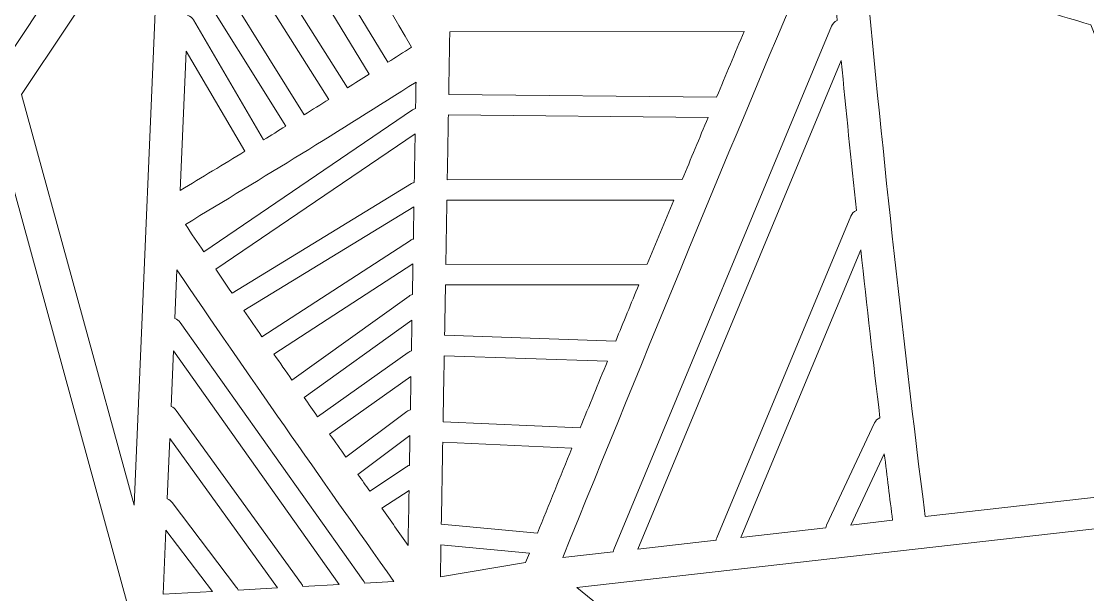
# Model space of a CAD drawing. Header units: centimetres. Extents: x -10.3 to 4.3, y -13.4 to 8.6.
# Drawn here: x -7.455 to -2.784, y -0.704 to 1.808 of the extents above; entities that cross this region are included whole.
import ezdxf

# ---------------------------------------------------------------- set-up
doc = ezdxf.new("R2010")
doc.units = ezdxf.units.CM
doc.header["$MEASUREMENT"] = 0
doc.layers.add('Plan 1', color=7, linetype='Continuous')

msp = doc.modelspace()

# ---------------------------------------------------------------- linework, layer by layer
at = {"layer": 'Plan 1', "color": 250, "lineweight": 20}
for points, knots in [([(-5.4971, -13.40751), (-5.48345, -13.4089), (-5.46966, -13.40959), (-5.45586, -13.40959), (-5.45586, -13.40959), (-5.21797, -13.40959), (-5.21797, -13.40959), (-5.20422, -13.40959), (-5.19047, -13.4089), (-5.17686, -13.40752), (-5.17686, -13.40752), (-5.17454, -13.40728), (-5.17454, -13.40728), (-5.17454, -13.40728), (-5.17222, -13.40752), (-5.17222, -13.40752), (-5.15861, -13.4089), (-5.14486, -13.40959), (-5.13111, -13.40959), (-5.13111, -13.40959), (-4.88364, -13.40959), (-4.88364, -13.40959), (-4.86986, -13.40959), (-4.8561, -13.4089), (-4.84247, -13.40751), (-4.84247, -13.40751), (-4.84014, -13.40728), (-4.84014, -13.40728), (-4.84014, -13.40728), (-4.83782, -13.40751), (-4.83782, -13.40751), (-4.82419, -13.4089), (-4.81043, -13.40959), (-4.79665, -13.40959), (-4.79665, -13.40959), (-4.54415, -13.40959), (-4.54415, -13.40959), (-4.53041, -13.40959), (-4.51668, -13.4089), (-4.50307, -13.40752), (-4.50307, -13.40752), (-4.50075, -13.40729), (-4.50075, -13.40729), (-4.50075, -13.40729), (-4.49844, -13.40752), (-4.49844, -13.40752), (-4.48483, -13.4089), (-4.4711, -13.40959), (-4.45736, -13.40959), (-4.45736, -13.40959), (4.02287, -13.40959), (4.02287, -13.40959), (4.18908, -13.40959), (4.31932, -13.3106), (4.31932, -13.19416), (4.31932, -13.19416), (4.31932, 8.3375), (4.31932, 8.3375), (4.31932, 8.45394), (4.18908, 8.55293), (4.02287, 8.55293), (4.02287, 8.55293), (-10.05259, 8.55293), (-10.05259, 8.55293), (-10.2188, 8.55293), (-10.34904, 8.45394), (-10.34904, 8.3375), (-10.34904, 8.3375), (-10.34904, -5.89474), (-10.34904, -5.89474), (-10.34904, -5.90825), (-10.34731, -5.92174), (-10.34383, -5.93503), (-10.34383, -5.93503), (-10.34327, -5.93714), (-10.34327, -5.93714), (-10.34327, -5.93714), (-10.34383, -5.93925), (-10.34383, -5.93925), (-10.34731, -5.95253), (-10.34904, -5.96603), (-10.34904, -5.97954), (-10.34904, -5.97954), (-10.34904, -6.10452), (-10.34904, -6.10452), (-10.34904, -6.11694), (-10.34758, -6.12935), (-10.34463, -6.1416), (-10.34463, -6.1416), (-10.34417, -6.14354), (-10.34417, -6.14354), (-10.34417, -6.14354), (-10.34463, -6.14548), (-10.34463, -6.14548), (-10.34758, -6.15773), (-10.34904, -6.17014), (-10.34904, -6.18256), (-10.34904, -6.18256), (-10.34904, -13.19416), (-10.34904, -13.19416), (-10.34904, -13.3106), (-10.2188, -13.40959), (-10.05259, -13.40959), (-10.05259, -13.40959), (-7.60772, -13.40959), (-7.60772, -13.40959), (-7.59525, -13.40959), (-7.5828, -13.40902), (-7.57044, -13.40789), (-7.57044, -13.40789), (-7.56833, -13.4077), (-7.56833, -13.4077), (-7.56833, -13.4077), (-7.56623, -13.40789), (-7.56623, -13.40789), (-7.55387, -13.40902), (-7.54141, -13.40959), (-7.52895, -13.40959), (-7.52895, -13.40959), (-6.8758, -13.40959), (-6.8758, -13.40959), (-6.8623, -13.40959), (-6.8488, -13.40893), (-6.83543, -13.40759), (-6.83543, -13.40759), (-6.83315, -13.40737), (-6.83315, -13.40737), (-6.83315, -13.40737), (-6.83088, -13.40759), (-6.83088, -13.40759), (-6.81751, -13.40893), (-6.80401, -13.40959), (-6.7905, -13.40959), (-6.7905, -13.40959), (-5.8596, -13.40959), (-5.8596, -13.40959), (-5.84594, -13.40959), (-5.8323, -13.40891), (-5.81878, -13.40755), (-5.81878, -13.40755), (-5.81648, -13.40732), (-5.81648, -13.40732), (-5.81648, -13.40732), (-5.81418, -13.40755), (-5.81418, -13.40755), (-5.80066, -13.40891), (-5.78701, -13.40959), (-5.77335, -13.40959), (-5.77335, -13.40959), (-5.54299, -13.40959), (-5.54299, -13.40959), (-5.52919, -13.40959), (-5.51541, -13.4089), (-5.50175, -13.40751), (-5.50175, -13.40751), (-5.49943, -13.40727), (-5.49943, -13.40727), (-5.49943, -13.40727), (-5.4971, -13.40751), (-5.4971, -13.40751)], [0, 0, 0, 0, 0.0188679, 0.0188679, 0.0188679, 0.0377358, 0.0377358, 0.0377358, 0.0566038, 0.0566038, 0.0566038, 0.0754717, 0.0754717, 0.0754717, 0.0943396, 0.0943396, 0.0943396, 0.1132075, 0.1132075, 0.1132075, 0.1320755, 0.1320755, 0.1320755, 0.1509434, 0.1509434, 0.1509434, 0.1698113, 0.1698113, 0.1698113, 0.1886792, 0.1886792, 0.1886792, 0.2075472, 0.2075472, 0.2075472, 0.2264151, 0.2264151, 0.2264151, 0.245283, 0.245283, 0.245283, 0.2641509, 0.2641509, 0.2641509, 0.2830189, 0.2830189, 0.2830189, 0.3018868, 0.3018868, 0.3018868, 0.3207547, 0.3207547, 0.3207547, 0.3396226, 0.3396226, 0.3396226, 0.3584906, 0.3584906, 0.3584906, 0.3773585, 0.3773585, 0.3773585, 0.3962264, 0.3962264, 0.3962264, 0.4150943, 0.4150943, 0.4150943, 0.4339623, 0.4339623, 0.4339623, 0.4528302, 0.4528302, 0.4528302, 0.4716981, 0.4716981, 0.4716981, 0.490566, 0.490566, 0.490566, 0.509434, 0.509434, 0.509434, 0.5283019, 0.5283019, 0.5283019, 0.5471698, 0.5471698, 0.5471698, 0.5660377, 0.5660377, 0.5660377, 0.5849057, 0.5849057, 0.5849057, 0.6037736, 0.6037736, 0.6037736, 0.6226415, 0.6226415, 0.6226415, 0.6415094, 0.6415094, 0.6415094, 0.6603774, 0.6603774, 0.6603774, 0.6792453, 0.6792453, 0.6792453, 0.6981132, 0.6981132, 0.6981132, 0.7169811, 0.7169811, 0.7169811, 0.7358491, 0.7358491, 0.7358491, 0.754717, 0.754717, 0.754717, 0.7735849, 0.7735849, 0.7735849, 0.7924528, 0.7924528, 0.7924528, 0.8113208, 0.8113208, 0.8113208, 0.8301887, 0.8301887, 0.8301887, 0.8490566, 0.8490566, 0.8490566, 0.8679245, 0.8679245, 0.8679245, 0.8867925, 0.8867925, 0.8867925, 0.9056604, 0.9056604, 0.9056604, 0.9245283, 0.9245283, 0.9245283, 0.9433962, 0.9433962, 0.9433962, 0.9622642, 0.9622642, 0.9622642, 0.9811321, 0.9811321, 0.9811321, 1, 1, 1, 1]), ([(-8.23137, 3.03173), (-8.23137, 3.03173), (-8.22713, 0.58061), (-8.22713, 0.58061), (-8.22713, 0.58061), (-6.83309, 2.67528), (-6.83309, 2.67528), (-6.81134, 2.90172), (-6.78213, 3.12811), (-6.73783, 3.35295), (-6.73783, 3.35295), (-8.23137, 3.03173), (-8.23137, 3.03173)], [0, 0, 0, 0, 0.25, 0.25, 0.25, 0.5, 0.5, 0.5, 0.75, 0.75, 0.75, 1, 1, 1, 1]), ([(-6.61374, 3.23473), (-6.63109, 3.13745), (-6.64576, 3.03993), (-6.65843, 2.9423), (-6.64892, 2.93812), (-6.64175, 2.93143), (-6.63725, 2.92403), (-6.63725, 2.92403), (-5.84951, 1.62813), (-5.84951, 1.62813), (-5.81504, 1.65009), (-5.78064, 1.67209), (-5.74632, 1.69416), (-6.04134, 2.20601), (-6.33228, 2.71905), (-6.61374, 3.23473)], [0, 0, 0, 0, 0.2, 0.2, 0.2, 0.4, 0.4, 0.4, 0.6, 0.6, 0.6, 0.8, 0.8, 0.8, 1, 1, 1, 1]), ([(-6.67532, 2.80188), (-6.6811, 2.75006), (-6.68638, 2.69821), (-6.69128, 2.64635), (-6.69128, 2.64635), (-6.69506, 2.55729), (-6.69506, 2.55729), (-6.68423, 2.55342), (-6.67593, 2.54632), (-6.67087, 2.53829), (-6.67087, 2.53829), (-6.0259, 1.51663), (-6.0259, 1.51663), (-5.99407, 1.53661), (-5.96229, 1.55663), (-5.93057, 1.57669), (-5.93057, 1.57669), (-6.67532, 2.80188), (-6.67532, 2.80188)], [0, 0, 0, 0, 0.1666667, 0.1666667, 0.1666667, 0.3333333, 0.3333333, 0.3333333, 0.5, 0.5, 0.5, 0.6666667, 0.6666667, 0.6666667, 0.8333333, 0.8333333, 0.8333333, 1, 1, 1, 1]), ([(-6.84575, 2.39976), (-6.84575, 2.39976), (-7.45324, 1.48696), (-7.45324, 1.48696), (-7.45324, 1.48696), (-6.9608, -0.31122), (-6.9608, -0.31122), (-6.9608, -0.31122), (-6.84575, 2.39976), (-6.84575, 2.39976)], [0, 0, 0, 0, 0.3333333, 0.3333333, 0.3333333, 0.6666667, 0.6666667, 0.6666667, 1, 1, 1, 1]), ([(-6.70143, 2.40711), (-6.70143, 2.40711), (-6.71124, 2.17585), (-6.71124, 2.17585), (-6.7003, 2.17195), (-6.69195, 2.16474), (-6.6869, 2.15662), (-6.6869, 2.15662), (-6.21515, 1.39864), (-6.21515, 1.39864), (-6.17909, 1.42097), (-6.1431, 1.44334), (-6.10717, 1.46577), (-6.10717, 1.46577), (-6.70143, 2.40711), (-6.70143, 2.40711)], [0, 0, 0, 0, 0.2, 0.2, 0.2, 0.4, 0.4, 0.4, 0.6, 0.6, 0.6, 0.8, 0.8, 0.8, 1, 1, 1, 1]), ([(-3.91182, 2.14533), (-3.92942, 2.15101), (-3.94701, 2.1567), (-3.96459, 2.1624), (-4.34721, 1.26316), (-4.71778, 0.36135), (-5.08307, -0.5415), (-5.08307, -0.5415), (-4.86247, -0.51653), (-4.86247, -0.51653), (-4.86196, -0.51312), (-4.86103, -0.50975), (-4.85967, -0.50647), (-4.85967, -0.50647), (-3.90612, 1.78683), (-3.90612, 1.78683), (-3.90198, 1.79679), (-3.89333, 1.80633), (-3.88073, 1.81149), (-3.89134, 1.92276), (-3.9017, 2.03404), (-3.91182, 2.14533)], [0, 0, 0, 0, 0.1428571, 0.1428571, 0.1428571, 0.2857143, 0.2857143, 0.2857143, 0.4285714, 0.4285714, 0.4285714, 0.5714286, 0.5714286, 0.5714286, 0.7142857, 0.7142857, 0.7142857, 0.8571429, 0.8571429, 0.8571429, 1, 1, 1, 1]), ([(-2.76985, 1.79195), (-3.10187, 1.89224), (-3.43366, 1.99293), (-3.76295, 2.09764), (-3.68766, 1.2771), (-3.59945, 0.45714), (-3.4957, -0.36184), (-3.4957, -0.36184), (-1.91973, -0.18348), (-1.91973, -0.18348), (-2.22182, 0.47086), (-2.50865, 1.1288), (-2.76985, 1.79195)], [0, 0, 0, 0, 0.25, 0.25, 0.25, 0.5, 0.5, 0.5, 0.75, 0.75, 0.75, 1, 1, 1, 1]), ([(-6.71766, 2.02453), (-6.71766, 2.02453), (-6.72574, 1.83397), (-6.72574, 1.83397), (-6.71435, 1.8299), (-6.70579, 1.82226), (-6.7008, 1.81374), (-6.7008, 1.81374), (-6.39323, 1.28892), (-6.39323, 1.28892), (-6.36103, 1.30866), (-6.32887, 1.32843), (-6.29674, 1.34823), (-6.29674, 1.34823), (-6.71766, 2.02453), (-6.71766, 2.02453)], [0, 0, 0, 0, 0.2, 0.2, 0.2, 0.4, 0.4, 0.4, 0.6, 0.6, 0.6, 0.8, 0.8, 0.8, 1, 1, 1, 1]), ([(-4.2887, 1.76355), (-4.2887, 1.76355), (-5.578, 1.76219), (-5.578, 1.76219), (-5.57957, 1.67076), (-5.58114, 1.57933), (-5.58271, 1.48789), (-5.58271, 1.48789), (-4.41051, 1.47595), (-4.41051, 1.47595), (-4.41012, 1.47595), (-4.40974, 1.47594), (-4.40935, 1.47593), (-4.36925, 1.57183), (-4.32904, 1.6677), (-4.2887, 1.76355)], [0, 0, 0, 0, 0.2, 0.2, 0.2, 0.4, 0.4, 0.4, 0.6, 0.6, 0.6, 0.8, 0.8, 0.8, 1, 1, 1, 1]), ([(-6.73237, 1.67758), (-6.73237, 1.67758), (-6.75827, 1.06695), (-6.75827, 1.06695), (-6.66372, 1.12406), (-6.56933, 1.18131), (-6.47521, 1.23877), (-6.47521, 1.23877), (-6.73237, 1.67758), (-6.73237, 1.67758)], [0, 0, 0, 0, 0.3333333, 0.3333333, 0.3333333, 0.6666667, 0.6666667, 0.6666667, 1, 1, 1, 1]), ([(-3.79674, 0.97901), (-3.82009, 1.19804), (-3.84244, 1.41713), (-3.86383, 1.63627), (-3.86383, 1.63627), (-4.75384, -0.50424), (-4.75384, -0.50424), (-4.75384, -0.50424), (-4.41192, -0.46554), (-4.41192, -0.46554), (-4.41141, -0.46212), (-4.41048, -0.45874), (-4.40911, -0.45545), (-4.40911, -0.45545), (-3.82166, 0.95458), (-3.82166, 0.95458), (-3.81756, 0.9644), (-3.80909, 0.97382), (-3.79674, 0.97901)], [0, 0, 0, 0, 0.1666667, 0.1666667, 0.1666667, 0.3333333, 0.3333333, 0.3333333, 0.5, 0.5, 0.5, 0.6666667, 0.6666667, 0.6666667, 0.8333333, 0.8333333, 0.8333333, 1, 1, 1, 1]), ([(-5.72576, 1.54189), (-6.05746, 1.32985), (-6.39579, 1.12312), (-6.73596, 0.91795), (-6.70918, 0.87814), (-6.68231, 0.83835), (-6.65538, 0.79858), (-6.65538, 0.79858), (-5.74151, 1.4196), (-5.74151, 1.4196), (-5.73745, 1.42236), (-5.7328, 1.42459), (-5.72775, 1.42611), (-5.72709, 1.4647), (-5.72643, 1.5033), (-5.72576, 1.54189)], [0, 0, 0, 0, 0.2, 0.2, 0.2, 0.4, 0.4, 0.4, 0.6, 0.6, 0.6, 0.8, 0.8, 0.8, 1, 1, 1, 1]), ([(-5.58425, 1.39814), (-5.58588, 1.30345), (-5.58751, 1.20875), (-5.58913, 1.11406), (-5.58913, 1.11406), (-4.5615, 1.11454), (-4.5615, 1.11454), (-4.56096, 1.11454), (-4.56043, 1.11453), (-4.55989, 1.11451), (-4.52225, 1.20521), (-4.48452, 1.29589), (-4.44668, 1.38656), (-4.44668, 1.38656), (-5.58425, 1.39814), (-5.58425, 1.39814)], [0, 0, 0, 0, 0.2, 0.2, 0.2, 0.4, 0.4, 0.4, 0.6, 0.6, 0.6, 0.8, 0.8, 0.8, 1, 1, 1, 1]), ([(-7.55869, 1.32851), (-7.55869, 1.32851), (-8.22669, 0.32478), (-8.22669, 0.32478), (-8.22669, 0.32478), (-8.22516, -0.55672), (-8.22516, -0.55672), (-8.22516, -0.55672), (-7.49177, -1.54821), (-7.49177, -1.54821), (-7.49177, -1.54821), (-6.98586, -0.76322), (-6.98586, -0.76322), (-6.98586, -0.76322), (-7.55869, 1.32851), (-7.55869, 1.32851)], [0, 0, 0, 0, 0.2, 0.2, 0.2, 0.4, 0.4, 0.4, 0.6, 0.6, 0.6, 0.8, 0.8, 0.8, 1, 1, 1, 1]), ([(-5.72965, 1.31558), (-5.72965, 1.31558), (-6.60332, 0.72188), (-6.60332, 0.72188), (-6.57953, 0.6869), (-6.55568, 0.65193), (-6.53179, 0.61698), (-6.53179, 0.61698), (-5.74508, 1.09665), (-5.74508, 1.09665), (-5.74152, 1.09882), (-5.73756, 1.10059), (-5.73332, 1.10186), (-5.7321, 1.1731), (-5.73087, 1.24434), (-5.72965, 1.31558)], [0, 0, 0, 0, 0.2, 0.2, 0.2, 0.4, 0.4, 0.4, 0.6, 0.6, 0.6, 0.8, 0.8, 0.8, 1, 1, 1, 1]), ([(-5.73517, 0.99458), (-5.73517, 0.99458), (-6.47956, 0.54072), (-6.47956, 0.54072), (-6.45333, 0.50249), (-6.42704, 0.46429), (-6.40071, 0.4261), (-6.40071, 0.4261), (-5.7505, 0.84823), (-5.7505, 0.84823), (-5.74664, 0.85073), (-5.74228, 0.85276), (-5.73758, 0.85417), (-5.73678, 0.90098), (-5.73597, 0.94778), (-5.73517, 0.99458)], [0, 0, 0, 0, 0.2, 0.2, 0.2, 0.4, 0.4, 0.4, 0.6, 0.6, 0.6, 0.8, 0.8, 0.8, 1, 1, 1, 1]), ([(-5.59067, 1.02431), (-5.59228, 0.93047), (-5.5939, 0.83664), (-5.59551, 0.7428), (-5.59551, 0.7428), (-4.71473, 0.74376), (-4.71473, 0.74376), (-4.71422, 0.74376), (-4.71371, 0.74375), (-4.71321, 0.74374), (-4.6746, 0.83743), (-4.6359, 0.93111), (-4.5971, 1.02476), (-4.5971, 1.02476), (-5.59067, 1.02431), (-5.59067, 1.02431)], [0, 0, 0, 0, 0.2, 0.2, 0.2, 0.4, 0.4, 0.4, 0.6, 0.6, 0.6, 0.8, 0.8, 0.8, 1, 1, 1, 1]), ([(-3.77819, 0.80703), (-3.77819, 0.80703), (-4.30325, -0.45325), (-4.30325, -0.45325), (-4.30325, -0.45325), (-3.93156, -0.41118), (-3.93156, -0.41118), (-3.93096, -0.40716), (-3.92978, -0.40318), (-3.92798, -0.39935), (-3.92798, -0.39935), (-3.71766, 0.04877), (-3.71766, 0.04877), (-3.71342, 0.05782), (-3.7054, 0.06632), (-3.69403, 0.07125), (-3.72341, 0.31643), (-3.75144, 0.5617), (-3.77819, 0.80703)], [0, 0, 0, 0, 0.1666667, 0.1666667, 0.1666667, 0.3333333, 0.3333333, 0.3333333, 0.5, 0.5, 0.5, 0.6666667, 0.6666667, 0.6666667, 0.8333333, 0.8333333, 0.8333333, 1, 1, 1, 1]), ([(-6.77303, 0.71897), (-6.77303, 0.71897), (-6.78208, 0.50558), (-6.78208, 0.50558), (-6.77216, 0.50204), (-6.76432, 0.49578), (-6.7592, 0.48856), (-6.7592, 0.48856), (-5.95678, -0.64226), (-5.95678, -0.64226), (-5.9544, -0.64561), (-5.95257, -0.64917), (-5.95128, -0.65283), (-5.95128, -0.65283), (-5.82288, -0.64573), (-5.82288, -0.64573), (-6.14405, -0.19239), (-6.46322, 0.26167), (-6.77303, 0.71897)], [0, 0, 0, 0, 0.1666667, 0.1666667, 0.1666667, 0.3333333, 0.3333333, 0.3333333, 0.5, 0.5, 0.5, 0.6666667, 0.6666667, 0.6666667, 0.8333333, 0.8333333, 0.8333333, 1, 1, 1, 1]), ([(-6.3481, 0.34993), (-6.32189, 0.31206), (-6.29564, 0.2742), (-6.26934, 0.23635), (-6.26934, 0.23635), (-5.75651, 0.60441), (-5.75651, 0.60441), (-5.75221, 0.60749), (-5.74722, 0.60997), (-5.74174, 0.61162), (-5.74098, 0.6561), (-5.74021, 0.70059), (-5.73945, 0.74508), (-5.73945, 0.74508), (-6.3481, 0.34993), (-6.3481, 0.34993)], [0, 0, 0, 0, 0.2, 0.2, 0.2, 0.4, 0.4, 0.4, 0.6, 0.6, 0.6, 0.8, 0.8, 0.8, 1, 1, 1, 1]), ([(-5.59705, 0.65304), (-5.59831, 0.5796), (-5.59957, 0.50616), (-5.60083, 0.43271), (-5.60083, 0.43271), (-4.85139, 0.40741), (-4.85139, 0.40741), (-4.81771, 0.48961), (-4.78398, 0.57179), (-4.75017, 0.65396), (-4.75017, 0.65396), (-5.59705, 0.65304), (-5.59705, 0.65304)], [0, 0, 0, 0, 0.25, 0.25, 0.25, 0.5, 0.5, 0.5, 0.75, 0.75, 0.75, 1, 1, 1, 1]), ([(-5.74367, 0.49927), (-5.74367, 0.49927), (-6.21627, 0.16008), (-6.21627, 0.16008), (-6.19668, 0.13196), (-6.17706, 0.10386), (-6.15743, 0.07576), (-6.15743, 0.07576), (-5.76053, 0.35689), (-5.76053, 0.35689), (-5.75628, 0.3599), (-5.75137, 0.36231), (-5.74599, 0.36393), (-5.74522, 0.40904), (-5.74444, 0.45415), (-5.74367, 0.49927)], [0, 0, 0, 0, 0.2, 0.2, 0.2, 0.4, 0.4, 0.4, 0.6, 0.6, 0.6, 0.8, 0.8, 0.8, 1, 1, 1, 1]), ([(-6.78808, 0.36422), (-6.78808, 0.36422), (-6.79844, 0.12007), (-6.79844, 0.12007), (-6.78865, 0.11657), (-6.78089, 0.11043), (-6.77576, 0.10333), (-6.77576, 0.10333), (-6.22712, -0.6569), (-6.22712, -0.6569), (-6.22463, -0.66034), (-6.22274, -0.664), (-6.22141, -0.66776), (-6.22141, -0.66776), (-6.06204, -0.65895), (-6.06204, -0.65895), (-6.06204, -0.65895), (-6.78808, 0.36422), (-6.78808, 0.36422)], [0, 0, 0, 0, 0.1666667, 0.1666667, 0.1666667, 0.3333333, 0.3333333, 0.3333333, 0.5, 0.5, 0.5, 0.6666667, 0.6666667, 0.6666667, 0.8333333, 0.8333333, 0.8333333, 1, 1, 1, 1]), ([(-5.00697, 0.02652), (-4.96728, 0.12396), (-4.92751, 0.2214), (-4.88766, 0.31881), (-4.88766, 0.31881), (-5.60237, 0.34295), (-5.60237, 0.34295), (-5.60403, 0.2465), (-5.60569, 0.15004), (-5.60735, 0.05359), (-5.60735, 0.05359), (-5.00697, 0.02652), (-5.00697, 0.02652)], [0, 0, 0, 0, 0.25, 0.25, 0.25, 0.5, 0.5, 0.5, 0.75, 0.75, 0.75, 1, 1, 1, 1]), ([(-6.10421, -0.00033), (-6.08075, -0.03383), (-6.05726, -0.06731), (-6.03375, -0.10079), (-6.03375, -0.10079), (-5.76588, 0.09889), (-5.76588, 0.09889), (-5.76143, 0.10221), (-5.7562, 0.10487), (-5.75042, 0.1066), (-5.74959, 0.15508), (-5.74875, 0.20356), (-5.74792, 0.25203), (-5.74792, 0.25203), (-6.10421, -0.00033), (-6.10421, -0.00033)], [0, 0, 0, 0, 0.2, 0.2, 0.2, 0.4, 0.4, 0.4, 0.6, 0.6, 0.6, 0.8, 0.8, 0.8, 1, 1, 1, 1]), ([(-6.80438, -0.02011), (-6.80438, -0.02011), (-6.81558, -0.28414), (-6.81558, -0.28414), (-6.80618, -0.2875), (-6.79864, -0.29329), (-6.79353, -0.30003), (-6.79353, -0.30003), (-6.51164, -0.67176), (-6.51164, -0.67176), (-6.50885, -0.67544), (-6.50675, -0.67939), (-6.50531, -0.68346), (-6.50531, -0.68346), (-6.33255, -0.6739), (-6.33255, -0.6739), (-6.33255, -0.6739), (-6.80438, -0.02011), (-6.80438, -0.02011)], [0, 0, 0, 0, 0.1666667, 0.1666667, 0.1666667, 0.3333333, 0.3333333, 0.3333333, 0.5, 0.5, 0.5, 0.6666667, 0.6666667, 0.6666667, 0.8333333, 0.8333333, 0.8333333, 1, 1, 1, 1]), ([(-5.75237, -0.0071), (-5.75237, -0.0071), (-5.98022, -0.17695), (-5.98022, -0.17695), (-5.96311, -0.20125), (-5.946, -0.22555), (-5.92888, -0.24985), (-5.92888, -0.24985), (-5.76786, -0.14349), (-5.76786, -0.14349), (-5.76393, -0.14089), (-5.75945, -0.13879), (-5.75461, -0.13733), (-5.75387, -0.09392), (-5.75312, -0.05051), (-5.75237, -0.0071)], [0, 0, 0, 0, 0.2, 0.2, 0.2, 0.4, 0.4, 0.4, 0.6, 0.6, 0.6, 0.8, 0.8, 0.8, 1, 1, 1, 1]), ([(-5.0429, -0.06173), (-5.0429, -0.06173), (-5.60888, -0.03621), (-5.60888, -0.03621), (-5.61094, -0.15584), (-5.61301, -0.27548), (-5.61506, -0.39512), (-5.61506, -0.39512), (-5.19417, -0.43447), (-5.19417, -0.43447), (-5.14386, -0.3102), (-5.09343, -0.18596), (-5.0429, -0.06173)], [0, 0, 0, 0, 0.25, 0.25, 0.25, 0.5, 0.5, 0.5, 0.75, 0.75, 0.75, 1, 1, 1, 1]), ([(-3.67484, -0.0874), (-3.67484, -0.0874), (-3.82091, -0.39865), (-3.82091, -0.39865), (-3.82091, -0.39865), (-3.63867, -0.37803), (-3.63867, -0.37803), (-3.65094, -0.28117), (-3.663, -0.18429), (-3.67484, -0.0874)], [0, 0, 0, 0, 0.3333333, 0.3333333, 0.3333333, 0.6666667, 0.6666667, 0.6666667, 1, 1, 1, 1]), ([(-5.02134, -0.67234), (-5.02134, -0.67234), (-3.9208, -1.56746), (-3.9208, -1.56746), (-3.9208, -1.56746), (-0.70382, -0.1837), (-0.70382, -0.1837), (-0.70382, -0.1837), (-5.02134, -0.67234), (-5.02134, -0.67234)], [0, 0, 0, 0, 0.3333333, 0.3333333, 0.3333333, 0.6666667, 0.6666667, 0.6666667, 1, 1, 1, 1]), ([(-3.85428, -1.68929), (-3.85428, -1.68929), (-3.46047, -4.42321), (-3.46047, -4.42321), (-3.46047, -4.42321), (-0.45317, -0.22632), (-0.45317, -0.22632), (-0.45317, -0.22632), (-3.85428, -1.68929), (-3.85428, -1.68929)], [0, 0, 0, 0, 0.3333333, 0.3333333, 0.3333333, 0.6666667, 0.6666667, 0.6666667, 1, 1, 1, 1]), ([(-5.7565, -0.24696), (-5.7565, -0.24696), (-5.87548, -0.32556), (-5.87548, -0.32556), (-5.83725, -0.37973), (-5.79897, -0.43388), (-5.76065, -0.48801), (-5.75926, -0.40766), (-5.75787, -0.32731), (-5.7565, -0.24696)], [0, 0, 0, 0, 0.3333333, 0.3333333, 0.3333333, 0.6666667, 0.6666667, 0.6666667, 1, 1, 1, 1]), ([(-6.82138, -0.42098), (-6.82138, -0.42098), (-6.83328, -0.70159), (-6.83328, -0.70159), (-6.83328, -0.70159), (-6.61763, -0.68967), (-6.61763, -0.68967), (-6.61763, -0.68967), (-6.82138, -0.42098), (-6.82138, -0.42098)], [0, 0, 0, 0, 0.3333333, 0.3333333, 0.3333333, 0.6666667, 0.6666667, 0.6666667, 1, 1, 1, 1]), ([(-5.61661, -0.48521), (-5.61742, -0.53186), (-5.61822, -0.57852), (-5.61902, -0.62516), (-5.61902, -0.62516), (-5.24586, -0.56224), (-5.24586, -0.56224), (-5.24036, -0.54863), (-5.23485, -0.53503), (-5.22935, -0.52142), (-5.22935, -0.52142), (-5.61661, -0.48521), (-5.61661, -0.48521)], [0, 0, 0, 0, 0.25, 0.25, 0.25, 0.5, 0.5, 0.5, 0.75, 0.75, 0.75, 1, 1, 1, 1])]:
    msp.add_open_spline(points, degree=3, knots=knots, dxfattribs=at)

doc.saveas('drawing.dxf')
